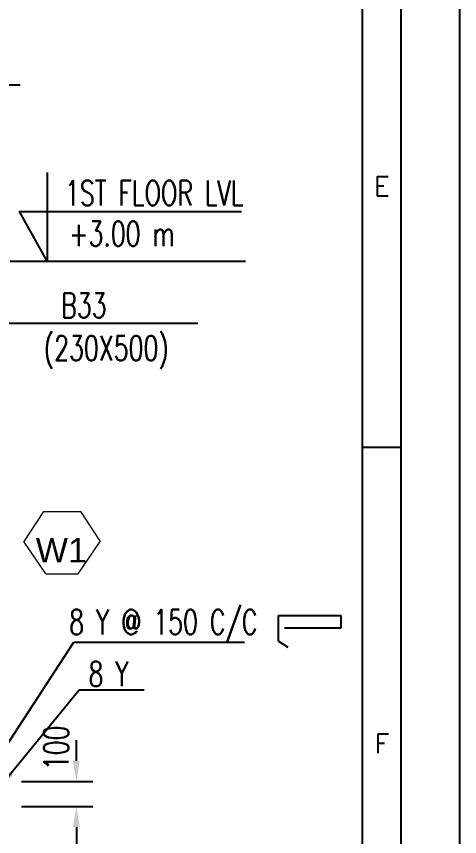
# Model space of a CAD drawing. Header units: millimetres. Extents: x 2659630 to 6742168, y -2425387 to -732288.
# Drawn here: x 2949306 to 2954664, y -939868 to -929941 of the extents above; entities that cross this region are included whole.
import ezdxf
from ezdxf.enums import TextEntityAlignment as Align

# ---------------------------------------------------------------- set-up
doc = ezdxf.new("R2010")
doc.units = ezdxf.units.MM
doc.header["$PDMODE"] = 35
doc.header["$PDSIZE"] = -25
doc.layers.add('A-GLAZ-IDEN', color=152, linetype='Continuous', lineweight=9)
for name, color, linetype in [('PNA', 8, 'Continuous'), ('S-BEAM NO', 3, 'Continuous'), ('S-BRECK LINE', 8, 'Continuous'), ('S-COLUMN', 1, 'Continuous'), ('S-DIM-1', 5, 'Continuous'), ('S-LEVEL SECTION', 3, 'Continuous'), ('S-REINFORCEMENT', 6, 'Continuous')]:
    doc.layers.add(name, color=color, linetype=linetype)
doc.styles.add('Arial_1', font='arial.ttf', dxfattribs={"height": 98.353293})
doc.styles.add('ROMANS', font='r.shx', dxfattribs={"width": 0.7})
doc.dimstyles.new('dim100', dxfattribs={"dimtxt": 250, "dimasz": 250, "dimexe": 200, "dimexo": 200, "dimgap": 100, "dimtad": 1, "dimdec": 0, "dimrnd": 1, "dimzin": 0, "dimdsep": 46, "dimtxsty": 'ROMANS', "dimcen": 0, "dimclrd": 5, "dimclre": 5, "dimclrt": 4, "dimadec": 0, "dimazin": 0, "dimtfac": 1, "dimtdec": 0, "dimtix": 1, "dimtofl": 0, "dimtmove": 2, "dimatfit": 3, "dimfxl": 1, "dimtolj": 1, "dimtzin": 0, "dimlwd": -1, "dimlwe": -1, "dimarcsym": 0})
doc.dimstyles.new('dim33.33', dxfattribs={"dimtxt": 250, "dimasz": 250, "dimexe": 200, "dimexo": 200, "dimgap": 100, "dimtad": 1, "dimdec": 0, "dimlfac": 0.333331, "dimzin": 0, "dimdsep": 46, "dimtxsty": 'ROMANS', "dimcen": 0, "dimclrd": 5, "dimclre": 5, "dimclrt": 4, "dimadec": 0, "dimazin": 0, "dimtfac": 1, "dimtdec": 0, "dimtix": 1, "dimtofl": 0, "dimtmove": 2, "dimatfit": 3, "dimfxl": 1, "dimtolj": 1, "dimtzin": 0, "dimlwd": -1, "dimlwe": -1, "dimarcsym": 0})

# ---------------------------------------------------------------- blocks, each defined once
blk = doc.blocks.new('M_Window Tag_Mahindra_2_0mm - M_Window Tag_Mahindra_2_0mm-1302905-GROUND FLOOR PLAN-01')
at = {"layer": 'A-GLAZ-IDEN'}
for p, q in [((-1.298, 2.57), (-3.067, -0.039)), ((-1.298, 2.57), (1.303, 2.57)), ((1.303, 2.57), (3.071, -0.039)), ((-1.483, -2.453), (-3.067, -0.039)), ((1.488, -2.453), (3.071, -0.039)), ((-1.483, -2.453), (1.488, -2.453))]:
    blk.add_line(p, q, dxfattribs=at)
blk = doc.blocks.new('*D873')
at = {"layer": 'Defpoints', "color": 0, "ltscale": 2500}
for p in [(2949168.5, -939202.5), (2949168.5, -939502.5), (2950030.3, -939502.5)]:
    blk.add_point(p, dxfattribs=at)
at = {"layer": 'S-DIM-1', "color": 5}
for p, q in [((2950030.3, -938952.5), (2950030.3, -938702.5)), ((2949368.5, -939202.5), (2950230.3, -939202.5)), ((2949368.5, -939502.5), (2950230.3, -939502.5)), ((2950030.3, -939752.5), (2950030.3, -940002.5))]:
    blk.add_line(p, q, dxfattribs=at)
at = {"layer": 'S-DIM-1', "color": 5, "ltscale": 2500}
for points in [[(2949988.6, -938952.5), (2950072, -938952.5), (2950030.3, -939202.5)], [(2950072, -939752.5), (2949988.6, -939752.5), (2950030.3, -939502.5)]]:
    blk.add_solid(points, dxfattribs=at)
at = {"layer": 'S-DIM-1', "color": 4, "ltscale": 2500, "insert": (2949787, -938793.4), "char_height": 250, "attachment_point": 5, "rotation": 90, "style": 'ROMANS'}
blk.add_mtext('\\A1;{\\H1.2x;100}', dxfattribs=at)
blk = doc.blocks.new('*D891')
at = {"layer": 'Defpoints', "color": 0, "ltscale": 2500}
for p in [(2949168.5, -939202.5), (2949168.5, -939502.5), (2950030.3, -939502.5)]:
    blk.add_point(p, dxfattribs=at)
at = {"layer": 'S-DIM-1', "color": 5}
for p, q in [((2950030.3, -938952.5), (2950030.3, -938702.5)), ((2949368.5, -939202.5), (2950230.3, -939202.5)), ((2949368.5, -939502.5), (2950230.3, -939502.5)), ((2950030.3, -939752.5), (2950030.3, -940002.5))]:
    blk.add_line(p, q, dxfattribs=at)
at = {"layer": 'S-DIM-1', "color": 5, "ltscale": 2500}
for points in [[(2949988.6, -938952.5), (2950072, -938952.5), (2950030.3, -939202.5)], [(2950072, -939752.5), (2949988.6, -939752.5), (2950030.3, -939502.5)]]:
    blk.add_solid(points, dxfattribs=at)
at = {"layer": 'S-DIM-1', "color": 4, "ltscale": 2500, "insert": (2949787, -938793.4), "char_height": 250, "attachment_point": 5, "rotation": 90, "style": 'ROMANS'}
blk.add_mtext('\\A1;{\\H1.2x;100}', dxfattribs=at)
blk = doc.blocks.new('*D893')
at = {"layer": 'Defpoints', "color": 0, "ltscale": 2500}
for p in [(2949168.5, -939202.5), (2949168.5, -939502.5), (2950030.3, -939502.5)]:
    blk.add_point(p, dxfattribs=at)
at = {"layer": 'S-DIM-1', "color": 5}
for p, q in [((2950030.3, -938952.5), (2950030.3, -938702.5)), ((2949368.5, -939202.5), (2950230.3, -939202.5)), ((2949368.5, -939502.5), (2950230.3, -939502.5)), ((2950030.3, -939752.5), (2950030.3, -940002.5))]:
    blk.add_line(p, q, dxfattribs=at)
at = {"layer": 'S-DIM-1', "color": 5, "ltscale": 2500}
for points in [[(2949988.6, -938952.5), (2950072, -938952.5), (2950030.3, -939202.5)], [(2950072, -939752.5), (2949988.6, -939752.5), (2950030.3, -939502.5)]]:
    blk.add_solid(points, dxfattribs=at)
at = {"layer": 'S-DIM-1', "color": 4, "ltscale": 2500, "insert": (2949787, -938793.4), "char_height": 250, "attachment_point": 5, "rotation": 90, "style": 'ROMANS'}
blk.add_mtext('\\A1;{\\H1.2x;100}', dxfattribs=at)
blk = doc.blocks.new('A1_SHEET.')
at = {"flags": 128}
blk.add_lwpolyline([(0, 0), (0, 594), (841, 594), (841, 0)], close=True, dxfattribs=at)
at = {"layer": 'PNA'}
blk.add_line((828.5, 226.45), (833.5, 226.45), dxfattribs=at)
at = {"layer": 'PNA', "color": 1}
for points in [[(7.5, 6.2), (833.5, 6.2), (833.5, 587.8), (7.5, 587.8)], [(17.5, 11.2), (828.5, 11.2), (828.5, 582.8), (17.5, 582.8)]]:
    blk.add_lwpolyline(points, close=True, dxfattribs=at)
at = {"layer": 'PNA', "style": 'ROMANS'}
for s, p in [('E', (831, 260.05)), ('F', (831, 188.3))]:
    blk.add_text(s, height=2.5, dxfattribs=at).set_placement(p, align=Align.MIDDLE)

msp = doc.modelspace()

# ---------------------------------------------------------------- linework, layer by layer
at = {"layer": 'S-BRECK LINE'}
msp.add_lwpolyline([(2949350.049, -930773.389), (2948677.816, -930773.389), (2948677.816, -930636.015), (2948565.001, -930910.762), (2948565.001, -930773.389), (2947830.752, -930773.389)], dxfattribs=at)
msp.add_lwpolyline([(2949350.049, -930773.389), (2948677.816, -930773.389), (2948677.816, -930636.015), (2948565.001, -930910.762), (2948565.001, -930773.389), (2947830.752, -930773.389)], dxfattribs=at)
msp.add_lwpolyline([(2949350.049, -930773.389), (2948677.816, -930773.389), (2948677.816, -930636.015), (2948565.001, -930910.762), (2948565.001, -930773.389), (2947830.752, -930773.389)], dxfattribs=at)
at = {"layer": 'S-LEVEL SECTION'}
msp.add_line((2949228.481, -932902.477), (2952077.116, -932902.477), dxfattribs=at)
msp.add_line((2949228.481, -932902.477), (2952077.116, -932902.477), dxfattribs=at)
msp.add_line((2949228.481, -932902.477), (2952077.116, -932902.477), dxfattribs=at)
msp.add_lwpolyline([(2949678.953, -931829.73), (2949678.953, -932902.477), (2949344.868, -932302.189), (2952028.398, -932302.189)], dxfattribs=at)
msp.add_lwpolyline([(2949678.953, -931829.73), (2949678.953, -932902.477), (2949344.868, -932302.189), (2952028.398, -932302.189)], dxfattribs=at)
msp.add_lwpolyline([(2949678.953, -931829.73), (2949678.953, -932902.477), (2949344.868, -932302.189), (2952028.398, -932302.189)], dxfattribs=at)
at = {"layer": 'S-REINFORCEMENT'}
for p, q in [((2952475.095, -937190.673, 0), (2953232.595, -937190.673, 0)), ((2952475.095, -937501.932, 0), (2952475.095, -937190.673, 0)), ((2952475.095, -937501.932, 0), (2952475.095, -937190.673, 0)), ((2952475.095, -937190.673, 0), (2953232.595, -937190.673, 0)), ((2952475.095, -937501.932, 0), (2952475.095, -937190.673, 0)), ((2952475.095, -937190.673, 0), (2953232.595, -937190.673, 0)), ((2953232.595, -937340.673, 0), (2953232.595, -937190.673, 0)), ((2953232.595, -937340.673, 0), (2953232.595, -937190.673, 0)), ((2953232.595, -937340.673, 0), (2953232.595, -937190.673, 0)), ((2952546.142, -937340.673, 0), (2953232.595, -937340.673, 0)), ((2952546.142, -937340.673, 0), (2953232.595, -937340.673, 0)), ((2952546.142, -937340.673, 0), (2953232.595, -937340.673, 0)), ((2952475.095, -937501.932, 0), (2952587.445, -937576.443, 0)), ((2952475.095, -937501.932, 0), (2952587.445, -937576.443, 0)), ((2952475.095, -937501.932, 0), (2952587.445, -937576.443, 0))]:
    msp.add_line(p, q, dxfattribs=at)

# ---------------------------------------------------------------- block references
at = {"xscale": 94.00879904875153, "yscale": 94.00879904875153, "zscale": 94.00879904875153}
msp.add_blockref('A1_SHEET.', (2875603.059, -956443.07), dxfattribs=at)
at = {"layer": 'A-GLAZ-IDEN', "xscale": -149.9999999999999, "yscale": 149.9999999999999, "zscale": 149.9999999999999, "rotation": 180}
msp.add_blockref('M_Window Tag_Mahindra_2_0mm - M_Window Tag_Mahindra_2_0mm-1302905-GROUND FLOOR PLAN-01', (2949857.03, -936301.94), dxfattribs=at)
msp.add_blockref('M_Window Tag_Mahindra_2_0mm - M_Window Tag_Mahindra_2_0mm-1302905-GROUND FLOOR PLAN-01', (2949857.03, -936301.94), dxfattribs=at)
msp.add_blockref('M_Window Tag_Mahindra_2_0mm - M_Window Tag_Mahindra_2_0mm-1302905-GROUND FLOOR PLAN-01', (2949857.03, -936301.94), dxfattribs=at)

# ---------------------------------------------------------------- texts
at = {"layer": 'A-GLAZ-IDEN', "insert": (2949848.995, -936550.157), "char_height": 295.0599, "width": 734.4, "attachment_point": 8, "line_spacing_factor": 0.938532, "style": 'Arial_1'}
msp.add_mtext('W1', dxfattribs=at)
msp.add_mtext('W1', dxfattribs=at)
msp.add_mtext('W1', dxfattribs=at)
at = {"layer": 'S-BEAM NO', "style": 'ROMANS', "width": 0.7}
for s, p in [('B33', (2950121.517, -933438.771)), ('B33', (2950121.517, -933438.771)), ('B33', (2950121.517, -933438.771)), ('(230X500)', (2950392.326, -933956.643)), ('(230X500)', (2950392.326, -933956.643)), ('(230X500)', (2950392.326, -933956.643))]:
    msp.add_text(s, height=300, dxfattribs=at).set_placement(p, align=Align.MIDDLE_CENTER)
at = {"layer": 'S-DIM-1', "color": 4, "ltscale": 2500, "char_height": 300, "attachment_point": 5, "rotation": 0.0000046, "style": 'ROMANS'}
for s, insert in [('{\\A1;8 Y @ 150 C/C}', (2951081.87, -937320.83)), ('{\\A1;8 Y @ 150 C/C}', (2951081.87, -937320.83)), ('{\\A1;8 Y @ 150 C/C}', (2951081.87, -937320.83)), ('{\\A1;8 Y }', (2950419.958, -937898.885)), ('{\\A1;8 Y }', (2950419.958, -937898.885)), ('{\\A1;8 Y }', (2950419.958, -937898.885))]:
    msp.add_mtext(s, dxfattribs=dict(at, insert=insert))
at = {"layer": 'S-LEVEL SECTION', "char_height": 300, "attachment_point": 5, "line_spacing_factor": 0.938532, "style": 'ROMANS'}
for s, insert in [('1ST FLOOR LVL', (2950972.974, -932078.83)), ('1ST FLOOR LVL', (2950972.974, -932078.83)), ('1ST FLOOR LVL', (2950972.974, -932078.83)), ('+3.00 m', (2950582.014, -932571.078)), ('+3.00 m', (2950582.014, -932571.078)), ('+3.00 m', (2950582.014, -932571.078))]:
    msp.add_mtext(s, dxfattribs=dict(at, insert=insert))

# ---------------------------------------------------------------- dimensions: what is measured, and where the dimension line sits
at = {"layer": 'S-DIM-1'}
for picture in ['*D873', '*D891', '*D893']:
    dim = msp.add_linear_dim(base=(2950030.307, -939502.477), p1=(2949168.481, -939202.477), p2=(2949168.481, -939502.477), angle=90, text='{\\H1.2x;<>}', dimstyle='dim33.33', dxfattribs=at)
    dim.commit()
    dim.dimension.update_dxf_attribs({"geometry": picture, "text_midpoint": (2949786.975, -938793.385), "dimtype": 160})

# ---------------------------------------------------------------- leaders
at = {"layer": 'S-COLUMN', "ltscale": 2500, "path_type": 1}
msp.add_leader([(2948958.481, -933652.477), (2951499.118, -933652.477)], dimstyle='dim100', override={"dimgap": 100, "dimtad": 0}, dxfattribs=at)
msp.add_leader([(2948958.481, -933652.477), (2951499.118, -933652.477)], dimstyle='dim100', override={"dimgap": 100, "dimtad": 0}, dxfattribs=at)
msp.add_leader([(2948958.481, -933652.477), (2951499.118, -933652.477)], dimstyle='dim100', override={"dimgap": 100, "dimtad": 0}, dxfattribs=at)
at = {"layer": 'S-DIM-1'}
for points in [[(2948865.639, -939252.476), (2950001.96, -937516.009), (2952062.528, -937516.009)], [(2948865.639, -939252.476), (2950001.96, -937516.009), (2952062.528, -937516.009)], [(2948865.639, -939252.476), (2950001.96, -937516.009), (2952062.528, -937516.009)], [(2949078.255, -939292.325), (2950063.426, -938090.431), (2950852.337, -938090.431)], [(2949078.255, -939292.325), (2950063.426, -938090.431), (2950852.337, -938090.431)], [(2949078.255, -939292.325), (2950063.426, -938090.431), (2950852.337, -938090.431)]]:
    msp.add_leader(points, dimstyle='dim33.33', dxfattribs=at)

doc.saveas('drawing.dxf')
